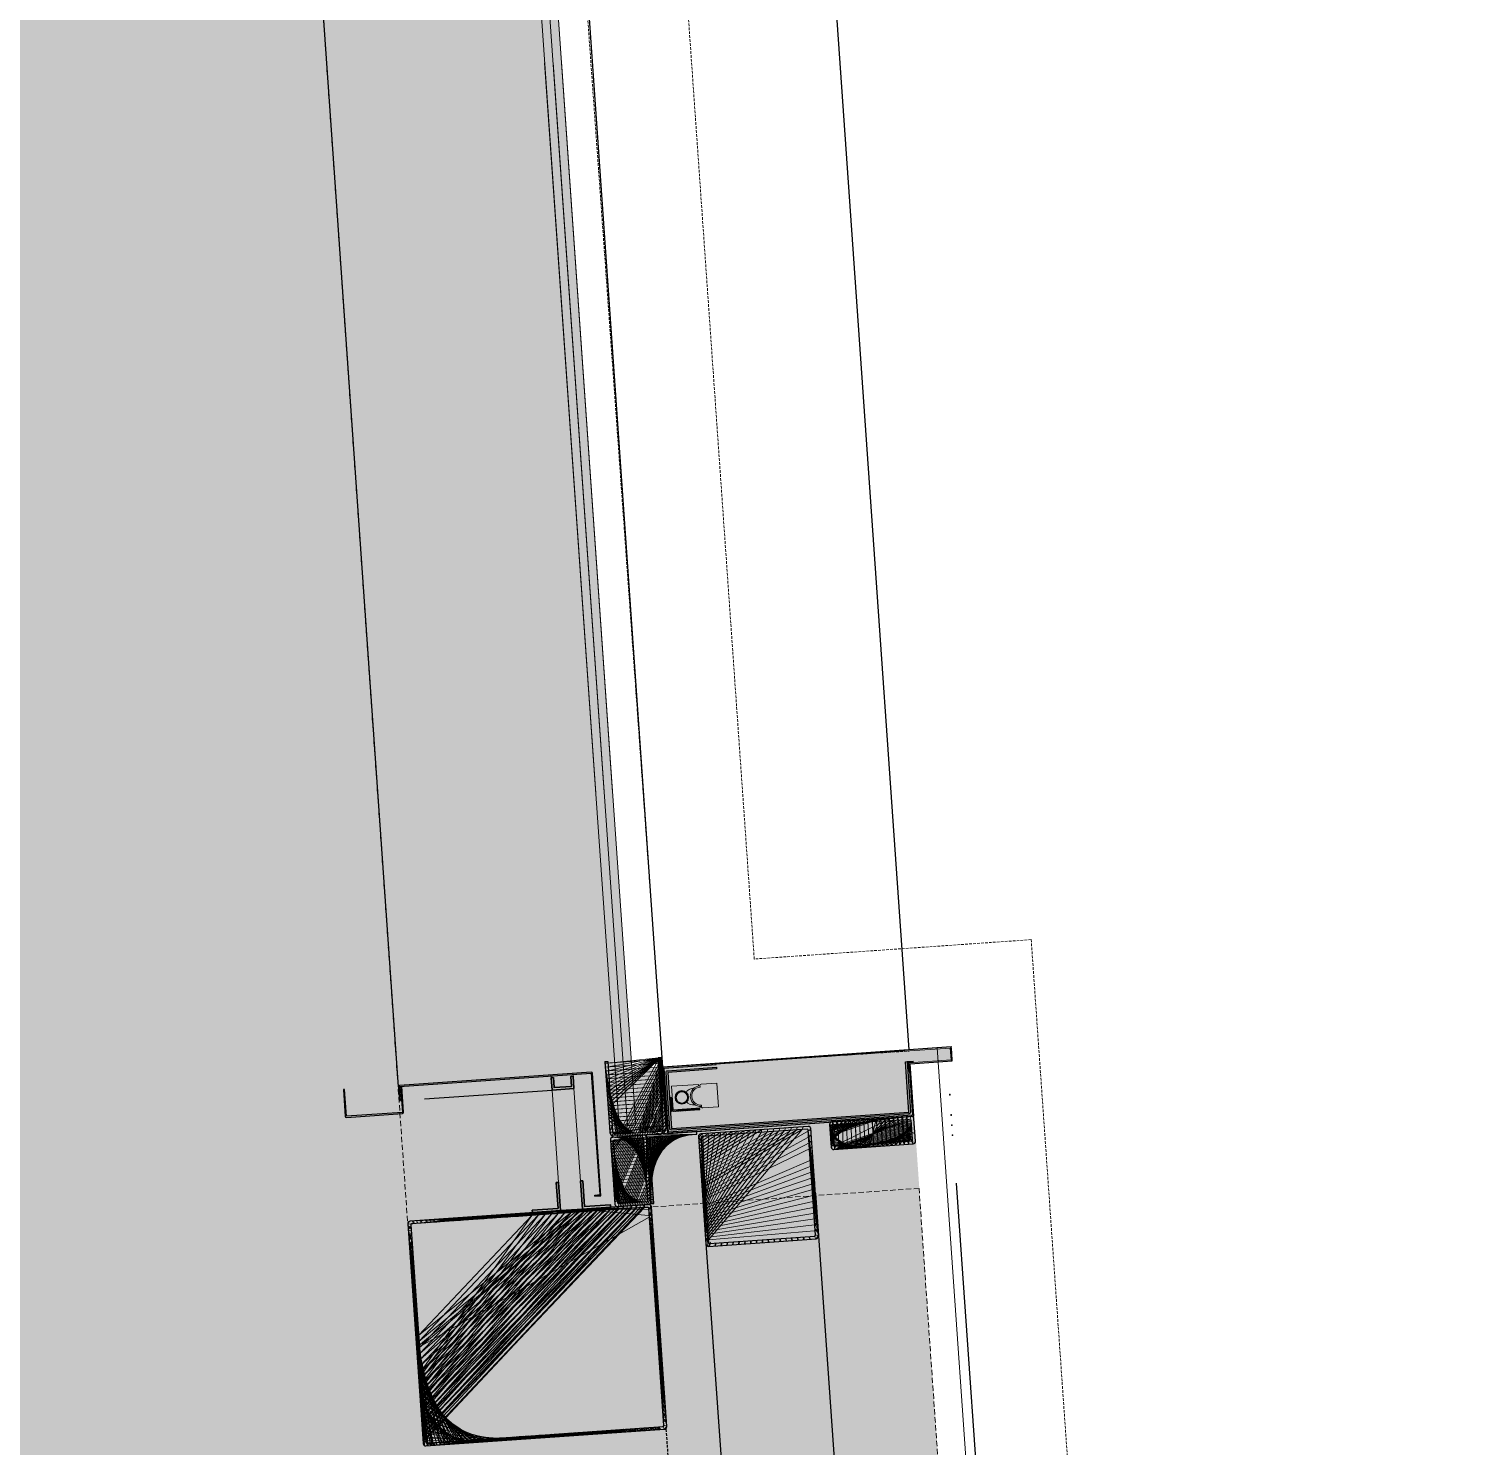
# Model space of a CAD drawing. Header units: millimetres. Extents: x 306 to 836129804, y -168137 to 818603917.
# Drawn here: x 834575209 to 834577769, y 818039130 to 818041644 of the extents above; entities that cross this region are included whole.
import ezdxf
from ezdxf.xclip import XClip

# ---------------------------------------------------------------- set-up
doc = ezdxf.new("R2010")
doc.units = ezdxf.units.MM
doc.header["$LTSCALE"] = 3
doc.header["$XCLIPFRAME"] = 0
doc.header["$PDMODE"] = 3
doc.header["$PDSIZE"] = 0.1
for name, pattern in [('ACAD_ISO03W100', [30, 12, -18]), ('B0606', [0.7813, 0.39065, -0.39065]), ('B0701', [2.34375, 1.5625, -0.78125]), ('B0703', [4.6875, 3.125, -1.5625])]:
    doc.linetypes.add(name, pattern=pattern)
doc.layers.add('_LTC', color=251, linetype='Continuous')
for name, color, linetype, lineweight in [('Eva-New', 1, 'ACAD_ISO03W100', 18), ('Hatch (LTC&CB)', 252, 'Continuous', 35), ('UAJ-08ALUM-h', 251, 'Continuous', 5), ('UAJ-08META', 251, 'Continuous', 9), ('UAJ-21EXWA', 251, 'Continuous', 35), ('UAJ-21EXWA-a', 251, 'Continuous', 9), ('UAJ-21EXWA-c', 251, 'Continuous', 9), ('UAJ-21EXWA-d', 251, 'Continuous', 5), ('UAJ-22INWA-a', 251, 'Continuous', 13), ('UAJ-22INWA-h', 251, 'Continuous', 9), ('UAJ-23FLOR-h', 251, 'Continuous', 9), ('UAJ-23FLOR-y', 251, 'B0701', 9), ('UAJ-23FLOR-z', 251, 'B0703', 9), ('UAJ-32INFR-c', 251, 'Continuous', 9), ('UAJ-32INFR-h', 251, 'Continuous', 9)]:
    doc.layers.add(name, color=color, linetype=linetype, lineweight=lineweight)
doc.layers.add('UAJ-21EXWA-$', color=251, linetype='Continuous', plot=False)
doc.layers.add('UAJ-21EXWA-hlp', color=251, linetype='Continuous', plot=False)
pattern_1 = [(45, (0, 0), (-4.999999779477807, 4.999999779477808), []), (45, (1.7, 0), (-4.999999779477807, 4.999999779477808), []), (45, (1.8, 0), (-4.999999779477807, 4.999999779477808), []), (45, (1.9, 0), (-4.999999779477807, 4.999999779477808), []), (45, (2, 0), (-4.999999779477807, 4.999999779477808), []), (45, (2.1, 0), (-4.999999779477807, 4.999999779477808), []), (45, (2.2, 0), (-4.999999779477807, 4.999999779477808), []), (45, (2.3, 0), (-4.999999779477807, 4.999999779477808), [])]

# ---------------------------------------------------------------- blocks, each defined once
blk = doc.blocks.new('*U1556')
at = {"layer": 'UAJ-21EXWA-a'}
for points in [[(4500, 67.99999713897705), (3007.500000596046, 68.00000011920929), (3007.500000834465, 98), (4500.000000119209, 97.99999737739563)], [(3201.067866332607, 67.99999816418604), (5313.53920556909, 67.99999946792347), (5313.539205330671, 97.99999946792347), (3201.067866332607, 97.9999986410232)]]:
    blk.add_lwpolyline(points, dxfattribs=at)
at = {"layer": 'UAJ-21EXWA-c'}
for p, q in [((3007.500000596046, 82.99999988079071), (4500.000000119209, 83.00000083446503)), ((5313.539205807509, 82.99999970634205), (3201.067866332607, 82.99999935627893))]:
    blk.add_line(p, q, dxfattribs=at)
blk = doc.blocks.new('*U1654')
blk.add_line((-5.960464477539062e-08, 19.50000047683716), (5.960464477539062e-08, -19.50000047683716))
at = {"layer": 'UAJ-21EXWA'}
for points in [[(50.00000005960464, 23.50000047683716), (4.000000059604645, 23.50000035762787), (4.000000059604645, 69.50000035762787), (-5.960464477539062e-08, 69.50000047683716), (-5.960464477539062e-08, 19.50000047683716), (49.99999994039536, 19.50000035762787), (50.00000005960464, 23.50000059604645)], [(49.99999982118607, -23.50000047683716), (4.000000059604645, -23.50000035762787), (4.000000059604645, -69.50000047683716), (-5.960464477539062e-08, -69.50000047683716), (5.960464477539062e-08, -19.50000047683716), (49.99999982118607, -19.50000047683716), (49.99999982118607, -23.50000071525574)]]:
    blk.add_lwpolyline(points, dxfattribs=at)
at = {"layer": 'UAJ-21EXWA', "elevation": 1.06341179098024e-05}
blk.add_lwpolyline([(236.2906813987861, -15.49999966961958), (218.4432303079734, -15.50000026566603), (218.4432300695548, 15.500000568799), (236.2906816372047, 15.50000033038042), (236.290681756414, 19.500000568799), (214.4432301887641, 19.50000044958971), (214.4432300695548, -19.50000026566603), (236.2906815179954, -19.49999978882887)], close=True, dxfattribs=at)
at = {"layer": 'UAJ-21EXWA-c', "elevation": 1.06341179098024e-05}
for points in [[(236.2906815179954, 19.500000568799), (241.2906816372047, 19.500000568799)], [(236.2906815179954, -19.49999978882887), (241.2906815179954, -19.49999955041029)]]:
    blk.add_lwpolyline(points, dxfattribs=at)
at = {"layer": 'UAJ-21EXWA-d', "elevation": 1.06341179098024e-05}
for points in [[(49.99999994039536, 19.50000035762787), (214.4432301887641, 19.50000044958971)], [(214.4432300695548, -19.50000026566603), (49.99999982118607, -19.50000047683716)]]:
    blk.add_lwpolyline(points, dxfattribs=at)
blk = doc.blocks.new('*U67')
at = {"layer": 'UAJ-32INFR-c'}
blk.add_hatch(color=256, dxfattribs=at).paths.add_polyline_path([(1.999999999999999, 50), (2.000000000000003, 1.999999999999804), (25, 1.999999999951799), (25, -4.547495033030724e-11), (2.728484105318785e-12, 3.422645167367881e-12), (2.725218753341018e-12, 50)])
at = {"layer": 'UAJ-32INFR-h'}
h = blk.add_hatch(dxfattribs=at)
h.set_pattern_fill('STEEL', color=256, style=0)
h.set_pattern_definition([(45, (-74.99999999999727, -49.99999999999658), (-2.245064030267288, 2.245064030267288), []), (45, (-74.99999999999727, -48.41249999999658), (-2.245064030267288, 2.245064030267288), [])])
h.paths.add_polyline_path([(1.999999999999999, 50), (2.000000000000003, 1.999999999999804), (25, 1.999999999951799), (25, -4.547495033030724e-11), (2.728484105318785e-12, 3.422645167367881e-12), (2.725218753341018e-12, 50)])
at = {"layer": 'UAJ-22INWA-a', "lineweight": -2}
blk.add_lwpolyline([(1.999999999999999, 50), (2.000000000000003, 1.999999999999804), (25, 1.999999999951799), (25, -4.547495033030724e-11), (2.728484105318785e-12, 3.422645167367881e-12), (2.725218753341018e-12, 50)], close=True, dxfattribs=at)
blk = doc.blocks.new('*U68')
at = {"layer": 'UAJ-32INFR-c'}
blk.add_hatch(color=256, dxfattribs=at).paths.add_polyline_path([(1.999999999999997, 17.5), (2.000000000000003, 1.999999999999804), (10, 1.999999999951799), (10, -4.547495033030724e-11), (2.728484105318785e-12, 3.422645167367881e-12), (2.723442396501617e-12, 17.5)])
at = {"layer": 'UAJ-32INFR-h'}
h = blk.add_hatch(dxfattribs=at)
h.set_pattern_fill('STEEL', color=256, style=0)
h.set_pattern_definition([(45, (-89.99999999999727, -82.49999999999658), (-2.245064030267288, 2.245064030267288), []), (45, (-89.99999999999727, -80.91249999999658), (-2.245064030267288, 2.245064030267288), [])])
h.paths.add_polyline_path([(1.999999999999997, 17.5), (2.000000000000003, 1.999999999999804), (10, 1.999999999951799), (10, -4.547495033030724e-11), (2.728484105318785e-12, 3.422645167367881e-12), (2.723442396501617e-12, 17.5)])
at = {"layer": 'UAJ-22INWA-a', "lineweight": -2}
blk.add_lwpolyline([(1.999999999999997, 17.5), (2.000000000000003, 1.999999999999804), (10, 1.999999999951799), (10, -4.547495033030724e-11), (2.728484105318785e-12, 3.422645167367881e-12), (2.723442396501617e-12, 17.5)], close=True, dxfattribs=at)
blk = doc.blocks.new('*U|REF5019469')
at = {"layer": 'UAJ-32INFR-h'}
h = blk.add_hatch(dxfattribs=at)
h.set_pattern_fill('STAAL', color=256, style=0)
h.set_pattern_definition(pattern_1)
edge = h.paths.add_edge_path(flags=16)
edge.add_arc((-68.49999999999736, -18), 1.5, 180, 394.9306585423736)
edge.add_line((-68.49999999999736, -19.5), (68.50000000000264, -19.49999999999909))
edge.add_arc((68.50000000000264, -17.99999999999909), 1.5, 270, 360)
edge.add_line((70.00000000000264, -17.99999999999909), (70.000000000001, 18.00000000000182))
edge.add_arc((68.500000000001, 18.00000000000182), 1.5, 0, 90)
edge.add_line((68.500000000001, 19.50000000000182), (-68.499999999999, 19.50000000000182))
edge.add_arc((-68.499999999999, 18.00000000000182), 1.5, 90, 180)
edge.add_line((-69.999999999999, 18.00000000000182), (-69.99999999999736, -18))
edge = h.paths.add_edge_path()
edge.add_arc((-70.49999999999736, -19.99999999999909), 4.5, 180, 270)
edge.add_line((-70.49999999999736, -24.49999999999909), (70.50000000000264, -24.49999999999909))
edge.add_arc((70.50000000000264, -19.99999999999909), 4.5, 270, 360)
edge.add_line((75.00000000000264, -19.99999999999909), (75.00000000000281, 20))
edge.add_arc((70.50000000000281, 20), 4.5, 0, 90)
edge.add_line((70.50000000000281, 24.5), (-70.49999999999719, 24.50000000000182))
edge.add_arc((-70.49999999999719, 20.00000000000182), 4.5, 90, 180)
edge.add_line((-74.99999999999719, 20.00000000000182), (-74.99999999999736, -19.99999999999909))
at = {"layer": 'UAJ-22INWA-a', "lineweight": -2}
for p, q in [((-74.99999999999719, 20.00000000000182), (-74.99999999999736, -19.99999999999909)), ((70.50000000000281, 24.5), (-70.49999999999719, 24.50000000000182)), ((-69.999999999999, 18.00000000000182), (-69.99999999999736, -18)), ((68.500000000001, 19.50000000000182), (-68.499999999999, 19.50000000000182)), ((70.00000000000264, -17.99999999999909), (70.000000000001, 18.00000000000182)), ((75.00000000000264, -19.99999999999909), (75.00000000000281, 20)), ((-70.49999999999736, -24.49999999999909), (70.50000000000264, -24.49999999999909)), ((-68.49999999999736, -19.5), (68.50000000000264, -19.49999999999909))]:
    blk.add_line(p, q, dxfattribs=at)
for centre, radius, start, end in [((-70.49999999999719, 20.00000000000182), 4.5, 90, 180), ((-68.499999999999, 18.00000000000182), 1.5, 90, 180), ((68.500000000001, 18.00000000000182), 1.5, 0, 90), ((70.50000000000281, 20), 4.5, 0, 90), ((-70.49999999999736, -19.99999999999909), 4.5, 180, 270), ((-68.49999999999736, -18), 1.5, 180, 34.93065854237359), ((68.50000000000264, -17.99999999999909), 1.5, 270, 0), ((70.50000000000264, -19.99999999999909), 4.5, 270, 0)]:
    blk.add_arc(centre, radius, start, end, dxfattribs=at)
blk = doc.blocks.new('*U1655')
at = {"layer": 'UAJ-08ALUM-h'}
h = blk.add_hatch(color=256, dxfattribs=at)
h.dxf.hatch_style = 1
edge = h.paths.add_edge_path()
edge.add_line((-79.5127876996994, -118.0000013107061), (-220.5127876996994, -118.0000013107043))
edge.add_arc((-220.5127876996994, -122.5000013107042), 4.499999999999943, 89.99999999999928, 180.0000000000007)
edge.add_line((-225.0127876996994, -122.5000013107043), (-225.0127876996994, -162.5000013107052))
edge.add_arc((-220.5127876996994, -162.5000013107052), 4.499999999999972, 179.9999999999996, 270.0000000000003)
edge.add_line((-220.5127876996994, -167.0000013107052), (-79.5127876996994, -167.0000013107052))
edge.add_arc((-79.5127876996994, -162.5000013107052), 4.5, 270, 360)
edge.add_line((-75.0127876996994, -162.5000013107052), (-75.0127876996994, -122.5000013107061))
edge.add_arc((-79.51278769969939, -122.5000013107061), 4.499999999999986, 359.9999999999998, 450.0000000000002)
at = {"layer": 'UAJ-32INFR-c'}
h = blk.add_hatch(color=256, dxfattribs=at)
h.dxf.hatch_style = 1
edge = h.paths.add_edge_path()
edge.add_line((-418.0164175321109, -2.273736754432321e-13), (-511.01646976205, -2.273736754432321e-13))
edge.add_arc((-511.01646976205, -2.000000000000227), 2, 90, 180)
edge.add_line((-513.01646976205, -2.000000000000227), (-513.01646976205, -116.0000016683342))
edge.add_arc((-511.0164696952222, -116.0000016015065), 2.000000066827739, 180.0000019144736, 270.0000019144736)
edge.add_line((-511.0164696283945, -118.0000016683342), (-75.01278769969946, -118.0000013107061))
edge.add_line((-75.01278769969946, -118.0000013107061), (-75.01278769969946, -37.00000143051147))
edge.add_line((-75.01278769969946, -37.00000143051147), (-77.01278769969946, -37.00000131130219))
edge.add_line((-77.01278769969946, -37.00000131130219), (-77.01278769969946, -116.0000014895202))
edge.add_line((-77.01278769969946, -116.0000014895202), (-511.0164696283945, -116.0000016683342))
edge.add_line((-511.0164696283945, -116.0000016683342), (-511.0164696283945, -2.000002503395422))
edge.add_line((-511.0164696283945, -2.000002503395422), (-418.0164175321108, -2.000002064531942))
edge.add_line((-418.0164175321108, -2.000002064531942), (-418.0164175321109, -2.273736754432321e-13))
h = blk.add_hatch(color=256, dxfattribs=at)
h.dxf.hatch_style = 1
h.paths.add_polyline_path([(0, 0), (-513.01646976205, -4.440892098500626e-16), (-513.0164695912626, -118.0000016700252), (-75.01278769969946, -118.0000013107061), (-75.01278769969946, -24.99269998073578), (0.0006102256473328892, -24.99070864232454)])
h = blk.add_hatch(color=256, dxfattribs=at)
h.dxf.hatch_style = 1
edge = h.paths.add_edge_path()
edge.add_line((-2.000000048222946, -2.273736754432321e-13), (-83.01240493739127, 1.032898523689596e-05))
edge.add_line((-83.01240493739127, 1.032898523689596e-05), (-83.01240493739127, -1.999989948436223))
edge.add_line((-83.01240493739127, -1.999989948436223), (-2.00000011920929, -1.999999880790938))
edge.add_line((-2.000000119209288, -1.999999880790938), (-1.99944269657135, -22.99269974231743))
edge.add_line((-1.99944269657135, -22.99269974231743), (-77.01278769969946, -22.99269986152672))
edge.add_line((-77.01278769969946, -22.99269986152672), (-77.01278769969946, -35.00000131130219))
edge.add_line((-77.01278769969946, -35.00000131130219), (-75.01278769969946, -35.00000143051147))
edge.add_line((-75.01278769969946, -35.00000143051147), (-75.01278769969946, -24.99269998073578))
edge.add_line((-75.01278769969946, -24.99269998073578), (-1.999442754836323, -24.99269975283073))
edge.add_arc((-1.999442761079159, -22.9926998068238), 1.999999946006927, 270.0000001788439, 360.0015209987772)
edge.add_line((0.0005571842230533974, -22.99264671395208), (-9.71524496407028e-08, -1.999946858903556))
edge.add_arc((-2.000000048222943, -1.999999951775434), 1.999999951775207, 0.001520998777274013, 90.00000000000007)
h = blk.add_hatch(color=256, dxfattribs=at)
h.dxf.hatch_style = 1
edge = h.paths.add_edge_path()
edge.add_line((-418.0164175321108, -6.999999642372131), (-418.0164175321108, -9.999999642372131))
edge.add_line((-418.0164175321108, -9.999999642372131), (-505.0164175321108, -9.999999642372131))
edge.add_line((-505.0164175321108, -9.999999642372131), (-505.0164174377039, -109.9999996423721))
edge.add_line((-505.0164174377039, -109.9999996423721), (-83.01273548603064, -109.9999996423721))
edge.add_line((-83.01273548603064, -109.9999996423721), (-83.01243677456853, -20.49269455923972))
edge.add_line((-83.01243677456853, -20.49269455923973), (-80.01214157197535, -20.49270516542761))
edge.add_line((-80.01214157197535, -20.49270516542761), (-80.01273548603064, -109.9999996423721))
edge.add_arc((-83.01273548603064, -109.9999996423721), 3, -90, 0, ccw=False)
edge.add_line((-83.01273548603064, -112.9999996423721), (-505.0164174377039, -112.9999996423721))
edge.add_arc((-505.0164174377039, -109.9999996423721), 3, 180.0000000347852, 270, ccw=False)
edge.add_line((-508.0164174377039, -109.9999996441935), (-508.0164175321108, -9.99999964419348))
edge.add_arc((-505.0164175321108, -9.999999642372131), 3, 90, 180.0000000347853, ccw=False)
edge.add_line((-505.0164175321108, -6.999999642372131), (-418.0164175321108, -6.999999642372131))
blk.add_lwpolyline([(-1.99944269657135, -22.99269974231748), (-1.99944269657135, -22.99269974231748)])
at = {"layer": 'UAJ-21EXWA-$'}
blk.add_lwpolyline([(0, 0), (-513.01646976205, -4.440892098500626e-16), (-513.0164695912626, -118.0000016700252), (-75.01278769969946, -118.0000013107061), (-75.01278769969946, -24.99269998073578), (0.0006102256473328892, -24.99070864232454)], close=True, dxfattribs=at)
for points in [[(-0.5, 0), (0.5, 0)], [(0, -0.5), (0, 0.5)]]:
    blk.add_lwpolyline(points, dxfattribs=at)
at = {"layer": 'UAJ-21EXWA-hlp'}
blk.add_lwpolyline([(-79.5127876996994, -118.0000013107061), (-220.5127876996994, -118.0000013107043, 0.4142135623731026), (-225.0127876996994, -122.5000013107043), (-225.0127876996994, -162.5000013107052, 0.4142135623730975), (-220.5127876996994, -167.0000013107052), (-79.5127876996994, -167.0000013107052, 0.414213562373095), (-75.0127876996994, -162.5000013107052), (-75.0127876996994, -122.5000013107061, 0.4142135623730975), (-79.5127876996994, -118.0000013107061)], format="xyb", close=True, dxfattribs=at)
at = {"layer": 'UAJ-22INWA-a'}
blk.add_lwpolyline([(-2.000000048222946, -2.273736754432321e-13), (-83.01240493739127, 1.032898523689596e-05), (-83.01240493739127, -1.999989948436223), (-2.000000119209288, -1.999999880790938), (-1.99944269657135, -22.99269974231743), (-77.01278769969946, -22.99269986152672), (-77.01278769969946, -35.00000131130219), (-75.01278769969946, -35.00000143051147), (-75.01278769969946, -24.99269998073578), (-1.999442754836329, -24.99269975283073, 0.414221336751481), (0.0005571842230533974, -22.99264671395208), (-9.71524496407028e-08, -1.999946858903556, 0.4142057871232107)], format="xyb", close=True, dxfattribs=at)
at = {"layer": 'UAJ-22INWA-a', "lineweight": -2}
for points in [[(-418.0164175321109, -2.273736754432321e-13), (-511.01646976205, -2.273736754432321e-13, 0.414213562373095), (-513.01646976205, -2.000000000000227), (-513.01646976205, -116.0000016683342, 0.4142135623730951), (-511.0164696283945, -118.0000016683342), (-75.01278769969946, -118.0000013107061), (-75.01278769969946, -37.00000143051147), (-77.01278769969946, -37.00000131130219), (-77.01278769969946, -116.0000014895202), (-511.0164696283945, -116.0000016683342), (-511.0164696283945, -2.000002503395422), (-418.0164175321108, -2.000002064531942)], [(-418.0164175321108, -6.999999642372131), (-418.0164175321108, -9.999999642372131), (-505.0164175321108, -9.999999642372131), (-505.0164174377039, -109.9999996423721), (-83.01273548603064, -109.9999996423721), (-83.01243677456853, -20.49269455923973), (-80.01214157197535, -20.49270516542761), (-80.01273548603064, -109.9999996423721, -0.414213562373095), (-83.01273548603064, -112.9999996423721), (-505.0164174377039, -112.9999996423721, -0.4142135621952741), (-508.0164174377039, -109.9999996441935), (-508.0164175321108, -9.999999644193487, -0.414213562550916), (-505.0164175321108, -6.999999642372131)]]:
    blk.add_lwpolyline(points, format="xyb", close=True, dxfattribs=at)
at = {"layer": 'UAJ-22INWA-h', "linetype": 'B0606', "const_width": 2}
blk.add_lwpolyline([(-418.0164175321108, -1.000001032266085), (-83.01240493739125, -1.000001032266085)], dxfattribs=at)
at = {"layer": 'UAJ-32INFR-h'}
for points in [[(-452.0164175937114, -76.99999969571833), (-500.0164175121855, -76.99999969571832), (-500.0164175321108, -34.99999964237213), (-452.0164173826626, -34.99999964018628)], [(-452.0164173607951, -37.6696969653466), (-452.0164173826626, -34.99999968127155)], [(-452.0164174922527, -74.33030251081158), (-452.0164175937114, -76.99999937349321)]]:
    blk.add_lwpolyline(points, dxfattribs=at)
blk.add_lwpolyline([(-449.5164174036923, -71.99999966968689), (-449.5164175177038, -74.99999961971072, 0.4142135735041519), (-447.5164175177038, -76.99999969571833), (-419.5164174608076, -76.99999969571833), (-419.5164175998858, -34.99999963870628), (-447.5164173663717, -34.99999963998135, 0.414213564758848), (-449.5164173662806, -36.99999965636336), (-449.5164173417076, -39.9999997052474)], format="xyb", dxfattribs=at)
for radius in [11.99999999999999, 11, 9.999999999999996]:
    blk.add_circle((-483.0164173281112, -55.99999968616325), radius, dxfattribs=at)
for centre, radius, start, end in [((-462.5164175572042, -55.99999970834367), 14.99999999999999, 82.37480209597726, 152.1358155508277), ((-449.5164173745328, -55.9999997470436), 18.49999999999999, 89.99999769659202, 269.999997696592), ((-449.5164173745328, -55.9999997470436), 15.99999999999999, 89.99999769659202, 269.999997696592), ((-462.5164175572042, -55.99999970834367), 14.99999999999999, 207.8641827082835, 277.6251946603575)]:
    blk.add_arc(centre, radius, start, end, dxfattribs=at)
at = {"layer": 'UAJ-08META', "xscale": -1}
for name, p, rotation in [('*U68', (-79.51214158858508, -20.49269986232047), 180), ('*U67', (-503.0164175321107, -79.99999969571832), 270)]:
    blk.add_blockref(name, p, dxfattribs=dict(at, rotation=rotation))
at = {"layer": 'UAJ-08META'}
blk.add_blockref('*U|REF5019469', (-150.0127876997021, -142.5000013107061), dxfattribs=at)
blk = doc.blocks.new('08_UNS-comp-StainlessSteel-Ushape--04-sec')
at = {"layer": 'UAJ-32INFR-c'}
h = blk.add_hatch(color=256, dxfattribs=at)
h.dxf.hatch_style = 1
h.paths.add_polyline_path([(0, 10.00000000000003, 0.4142135623730951), (10, 2.842170943040401e-14), (90, 7.105427357601002e-15, 0.4142135623730956), (100, 9.999999999999979), (100.0000000000002, 135.0000000000001), (95, 135), (94.99999999999977, 10.00000000000003, -0.414213562373092), (90, 5.000000000000213), (10, 5.000000000000142, -0.414213562373098), (5, 10.00000000000009), (4.999999999999773, 135), (0, 135.0000000000001)])
at = {"layer": 'UAJ-32INFR-h'}
h = blk.add_hatch(dxfattribs=at)
h.set_pattern_fill('STAAL', color=256)
h.set_pattern_definition([(45, (-1740, 17.99999999945111), (-4.999999779477807, 4.999999779477808), []), (45, (-1738.3, 17.99999999945111), (-4.999999779477807, 4.999999779477808), []), (45, (-1738.2, 17.99999999945111), (-4.999999779477807, 4.999999779477808), []), (45, (-1738.1, 17.99999999945111), (-4.999999779477807, 4.999999779477808), []), (45, (-1738, 17.99999999945111), (-4.999999779477807, 4.999999779477808), []), (45, (-1737.9, 17.99999999945111), (-4.999999779477807, 4.999999779477808), []), (45, (-1737.8, 17.99999999945111), (-4.999999779477807, 4.999999779477808), []), (45, (-1737.7, 17.99999999945111), (-4.999999779477807, 4.999999779477808), [])])
h.paths.add_polyline_path([(0, 10.00000000000003, 0.4142135623730951), (10, 2.842170943040401e-14), (90, 7.105427357601002e-15, 0.4142135623730956), (100, 9.999999999999979), (100.0000000000002, 135.0000000000001), (95, 135), (94.99999999999977, 10.00000000000003, -0.414213562373092), (90, 5.000000000000213), (10, 5.000000000000142, -0.414213562373098), (5, 10.00000000000009), (4.999999999999773, 135), (0, 135.0000000000001)])
at = {"layer": 'UAJ-22INWA-a', "lineweight": -2}
for points in [[(3.039908142984762e-15, 135), (-2.486899575160351e-14, 10.00000000000003, 0.4142135623730952), (9.999999999999966, 2.842170943040401e-14), (89.99999999999996, 0, 0.4142135623730964), (100, 9.999999999999995), (100, 135)], [(5.000000000000003, 135), (4.999999999999975, 10.00000000000003, 0.4142135623730948), (9.999999999999973, 5.00000000000014), (90.00000000000023, 5.00000000000021, 0.4142135623730965), (95.00000000000011, 10.00000000000011), (95, 135)]]:
    blk.add_lwpolyline(points, format="xyb", dxfattribs=at)
for points in [[(3.039908142984762e-15, 135), (5.000000000000003, 135)], [(100, 135), (95, 135)]]:
    blk.add_lwpolyline(points, dxfattribs=at)
blk = doc.blocks.new('*U|REF31491656')
at = {"layer": 'UAJ-32INFR-h'}
h = blk.add_hatch(dxfattribs=at)
h.set_pattern_fill('STAAL', color=256, style=0)
h.set_pattern_definition(pattern_1)
edge = h.paths.add_edge_path(flags=16)
edge.add_arc((-25.49999999999063, -55), 1.5, 180, 394.9306585423736)
edge.add_line((-25.49999999999063, -56.5), (25.50000000000937, -56.49999999999909))
edge.add_arc((25.50000000000937, -54.99999999999909), 1.5, 270, 360)
edge.add_line((27.00000000000937, -54.99999999999909), (26.99999999999427, 55.00000000000182))
edge.add_arc((25.49999999999427, 55.00000000000182), 1.5, 0, 90)
edge.add_line((25.49999999999427, 56.50000000000182), (-25.50000000000573, 56.50000000000182))
edge.add_arc((-25.50000000000573, 55.00000000000182), 1.5, 90, 180)
edge.add_line((-27.00000000000573, 55.00000000000182), (-26.99999999999063, -55))
edge = h.paths.add_edge_path()
edge.add_arc((-27.49999999999063, -56.99999999999909), 4.5, 180, 270)
edge.add_line((-27.49999999999063, -61.49999999999909), (27.50000000000937, -61.49999999999909))
edge.add_arc((27.50000000000937, -56.99999999999909), 4.5, 270, 360)
edge.add_line((32.00000000000936, -56.99999999999909), (31.99999999999609, 57))
edge.add_arc((27.49999999999609, 57), 4.5, 0, 90)
edge.add_line((27.49999999999609, 61.5), (-27.50000000000391, 61.50000000000182))
edge.add_arc((-27.50000000000391, 57.00000000000182), 4.5, 90, 180)
edge.add_line((-32.00000000000391, 57.00000000000182), (-31.99999999999063, -56.99999999999909))
at = {"layer": 'UAJ-22INWA-a', "lineweight": -2}
for p, q in [((-32.00000000000391, 57.00000000000182), (-31.99999999999063, -56.99999999999909)), ((27.49999999999609, 61.5), (-27.50000000000391, 61.50000000000182)), ((-27.00000000000573, 55.00000000000182), (-26.99999999999063, -55)), ((25.49999999999427, 56.50000000000182), (-25.50000000000573, 56.50000000000182)), ((27.00000000000937, -54.99999999999909), (26.99999999999427, 55.00000000000182)), ((32.00000000000936, -56.99999999999909), (31.99999999999609, 57)), ((-27.49999999999063, -61.49999999999909), (27.50000000000937, -61.49999999999909)), ((-25.49999999999063, -56.5), (25.50000000000937, -56.49999999999909))]:
    blk.add_line(p, q, dxfattribs=at)
for centre, radius, start, end in [((-27.50000000000391, 57.00000000000182), 4.5, 90, 180), ((-25.50000000000573, 55.00000000000182), 1.5, 90, 180), ((25.49999999999427, 55.00000000000182), 1.5, 0, 90), ((27.49999999999609, 57), 4.5, 0, 90), ((-27.49999999999063, -56.99999999999909), 4.5, 180, 270), ((-25.49999999999063, -55), 1.5, 180, 34.93065854237359), ((25.50000000000937, -54.99999999999909), 1.5, 270, 0), ((27.50000000000937, -56.99999999999909), 4.5, 270, 0)]:
    blk.add_arc(centre, radius, start, end, dxfattribs=at)
blk = doc.blocks.new('*U1657')
at = {"layer": 'UAJ-32INFR-c'}
blk.add_hatch(color=256, dxfattribs=at).paths.add_polyline_path([(5, 122.5), (5.000000000000003, 4.999999999999805), (90, 4.9999999999518), (90, -4.547473508864641e-11), (2.728484105318785e-12, 3.423039629524283e-12), (2.726106931760718e-12, 122.5)])
at = {"layer": 'UAJ-32INFR-h'}
h = blk.add_hatch(dxfattribs=at)
h.set_pattern_fill('STEEL', color=256, style=0)
h.set_pattern_definition([(45, (2.728484105318785e-12, -9.999999999996577), (-2.245064030267288, 2.245064030267288), []), (45, (2.728484105318785e-12, -8.412499999996577), (-2.245064030267288, 2.245064030267288), [])])
h.paths.add_polyline_path([(5, 122.5), (5.000000000000003, 4.999999999999805), (90, 4.9999999999518), (90, -4.547473508864641e-11), (2.728484105318785e-12, 3.423039629524283e-12), (2.726106931760718e-12, 122.5)])
at = {"layer": 'UAJ-22INWA-a', "lineweight": -2}
blk.add_lwpolyline([(5, 122.5), (5.000000000000003, 4.999999999999805), (90, 4.9999999999518), (90, -4.547473508864641e-11), (2.728484105318785e-12, 3.423039629524283e-12), (2.726106931760718e-12, 122.5)], close=True, dxfattribs=at)
blk = doc.blocks.new('*U|REF31651669')
at = {"layer": 'UAJ-32INFR-h'}
h = blk.add_hatch(dxfattribs=at)
h.set_pattern_fill('STAAL', color=256, style=0)
h.set_pattern_definition(pattern_1)
edge = h.paths.add_edge_path(flags=16)
edge.add_arc((-209.9999999999654, -193.5), 1.5, 180, 394.9306585423736)
edge.add_line((-209.9999999999654, -195), (210.0000000000346, -194.9999999999991))
edge.add_arc((210.0000000000346, -193.4999999999991), 1.5, 270, 360)
edge.add_line((211.5000000000346, -193.4999999999991), (211.4999999999691, 193.5000000000018))
edge.add_arc((209.9999999999691, 193.5000000000018), 1.5, 0, 90)
edge.add_line((209.9999999999691, 195.0000000000018), (-210.0000000000309, 195.0000000000018))
edge.add_arc((-210.0000000000309, 193.5000000000018), 1.5, 90, 180)
edge.add_line((-211.5000000000309, 193.5000000000018), (-211.4999999999654, -193.5))
edge = h.paths.add_edge_path()
edge.add_arc((-211.9999999999654, -195.4999999999991), 4.5, 180, 270)
edge.add_line((-211.9999999999654, -199.9999999999991), (212.0000000000346, -199.9999999999991))
edge.add_arc((212.0000000000346, -195.4999999999991), 4.5, 270, 360)
edge.add_line((216.5000000000346, -195.4999999999991), (216.4999999999709, 195.5))
edge.add_arc((211.9999999999709, 195.5), 4.5, 0, 90)
edge.add_line((211.9999999999709, 200), (-212.0000000000291, 200.0000000000018))
edge.add_arc((-212.0000000000291, 195.5000000000018), 4.5, 90, 180)
edge.add_line((-216.5000000000291, 195.5000000000018), (-216.4999999999654, -195.4999999999991))
at = {"layer": 'UAJ-22INWA-a', "lineweight": -2}
for p, q in [((-216.5000000000291, 195.5000000000018), (-216.4999999999654, -195.4999999999991)), ((211.9999999999709, 200), (-212.0000000000291, 200.0000000000018)), ((-211.5000000000309, 193.5000000000018), (-211.4999999999654, -193.5)), ((209.9999999999691, 195.0000000000018), (-210.0000000000309, 195.0000000000018)), ((211.5000000000346, -193.4999999999991), (211.4999999999691, 193.5000000000018)), ((216.5000000000346, -195.4999999999991), (216.4999999999709, 195.5)), ((-211.9999999999654, -199.9999999999991), (212.0000000000346, -199.9999999999991)), ((-209.9999999999654, -195), (210.0000000000346, -194.9999999999991))]:
    blk.add_line(p, q, dxfattribs=at)
for centre, radius, start, end in [((-212.0000000000291, 195.5000000000018), 4.5, 90, 180), ((-210.0000000000309, 193.5000000000018), 1.5, 90, 180), ((209.9999999999691, 193.5000000000018), 1.5, 0, 90), ((211.9999999999709, 195.5), 4.5, 0, 90), ((-211.9999999999654, -195.4999999999991), 4.5, 180, 270), ((-209.9999999999654, -193.5), 1.5, 180, 34.93065854237359), ((210.0000000000346, -193.4999999999991), 1.5, 270, 0), ((212.0000000000346, -195.4999999999991), 4.5, 270, 0)]:
    blk.add_arc(centre, radius, start, end, dxfattribs=at)
blk = doc.blocks.new('*U|REF31611665')
at = {"layer": 'UAJ-32INFR-h'}
h = blk.add_hatch(dxfattribs=at)
h.set_pattern_fill('STAAL', color=256, style=0)
h.set_pattern_definition(pattern_1)
edge = h.paths.add_edge_path(flags=16)
edge.add_arc((-93.49999999998363, -93.5), 1.5, 180, 394.9306585423736)
edge.add_line((-93.49999999998363, -95), (93.50000000001637, -94.99999999999909))
edge.add_arc((93.50000000001637, -93.49999999999909), 1.5, 270, 360)
edge.add_line((95.00000000001637, -93.49999999999909), (94.99999999998727, 93.50000000000182))
edge.add_arc((93.49999999998727, 93.50000000000182), 1.5, 0, 90)
edge.add_line((93.49999999998727, 95.00000000000182), (-93.50000000001273, 95.00000000000182))
edge.add_arc((-93.49999999999864, 93.5000000000159), 1.5, 90, 180)
edge.add_line((-95.00000000001273, 93.50000000000182), (-94.99999999998363, -93.5))
edge = h.paths.add_edge_path()
edge.add_arc((-95.49999999998363, -95.49999999999909), 4.5, 180, 270)
edge.add_line((-95.49999999998363, -99.99999999999909), (95.50000000001637, -99.99999999999909))
edge.add_arc((95.50000000001637, -95.49999999999909), 4.5, 270, 360)
edge.add_line((100.0000000000164, -95.49999999999909), (99.99999999998909, 95.5))
edge.add_arc((95.49999999998909, 95.5), 4.5, 0, 90)
edge.add_line((95.49999999998909, 100), (-95.50000000001091, 100.0000000000018))
edge.add_arc((-95.50000000001091, 95.50000000000182), 4.5, 90, 180)
edge.add_line((-100.0000000000109, 95.50000000000182), (-99.99999999998363, -95.49999999999909))
at = {"layer": 'UAJ-22INWA-a', "lineweight": -2}
for p, q in [((-100.0000000000109, 95.50000000000182), (-99.99999999998363, -95.49999999999909)), ((95.49999999998909, 100), (-95.50000000001091, 100.0000000000018)), ((-95.00000000001273, 93.50000000000182), (-94.99999999998363, -93.5)), ((93.49999999998727, 95.00000000000182), (-93.50000000001273, 95.00000000000182)), ((95.00000000001637, -93.49999999999909), (94.99999999998727, 93.50000000000182)), ((100.0000000000164, -95.49999999999909), (99.99999999998909, 95.5)), ((-95.49999999998363, -99.99999999999909), (95.50000000001637, -99.99999999999909)), ((-93.49999999998363, -95), (93.50000000001637, -94.99999999999909))]:
    blk.add_line(p, q, dxfattribs=at)
for centre, radius, start, end in [((-95.50000000001091, 95.50000000000182), 4.5, 90, 180), ((-93.49999999999864, 93.5000000000159), 1.5, 90, 180), ((93.49999999998727, 93.50000000000182), 1.5, 0, 90), ((95.49999999998909, 95.5), 4.5, 0, 90), ((-95.49999999998363, -95.49999999999909), 4.5, 180, 270), ((-93.49999999998363, -93.5), 1.5, 180, 34.93065854237359), ((93.50000000001637, -93.49999999999909), 1.5, 270, 360), ((95.50000000001637, -95.49999999999909), 4.5, 270, 0)]:
    blk.add_arc(centre, radius, start, end, dxfattribs=at)
blk = doc.blocks.new('FAC-00-0')
at = {"layer": '_LTC'}
for points in [[(834576333.8759778, 818039802.115601), (834575986.1958274, 818044775.5350182), (834576422.6413482, 818044806.045907), (834576770.2107557, 818039832.6187475)], [(834575864.6611444, 818039767.3090082), (834575521.5516031, 818044675.3477398)], [(834575911.2843839, 818039745.6602368), (834576137.2325356, 818039761.4557452)], [(834576255.988236, 818039697.4131694), (834576285.9151974, 818039699.5052935)], [(834576213.0505468, 818039573.1320503), (834576224.0239674, 818039573.8991787), (834576213.0505469, 818039573.1320502), (834576212.9110715, 818039575.1271809), (834576221.8893614, 818039575.7548343)]]:
    blk.add_lwpolyline(points, dxfattribs=at)
for points in [[(834576224.0239671, 818039573.8991764), (834576208.8211988, 818039791.3684322, 0.4142135622828105), (834576206.686593, 818039793.224088), (834575866.5167986, 818039769.4436116, 0.4142135624457486), (834575864.6611428, 818039767.3090059), (834575866.3793433, 818039742.5210304), (834575868.3744739, 818039742.6605054), (834575866.6562736, 818039767.4484808), (834576206.826068, 818039791.2289572), (834576221.8893614, 818039575.7548319)], [(834575868.6514045, 818039767.5879558), (834575871.8593282, 818039721.6999482), (834575772.4524918, 818039714.7506483), (834575769.1050932, 818039762.6337864), (834575767.1099625, 818039762.4943115), (834575770.4573611, 818039714.611173, 0.4142135616475341), (834575772.5919664, 818039712.7555175), (834575871.9988034, 818039719.7048175, 0.4142135627882113), (834575873.8544589, 818039721.8394228), (834575870.6465353, 818039767.7274308)]]:
    blk.add_lwpolyline(points, format="xyb", dxfattribs=at)
at = {"layer": '_LTC', "elevation": 13699.99999999999}
for points in [[(834576853.7442557, 818039595.9962316), (834578868.3051968, 818010914.0947803), (834579969.3556964, 818000105.9542873)], [(834576404.8478793, 818039564.4994954), (834578419.9061583, 818010875.5172962), (834579521.6727213, 818000060.3477776)], [(834576604.3586563, 818039578.4798723), (834578619.1946199, 818010892.6628438), (834579720.6429324, 818000080.6173375)]]:
    blk.add_lwpolyline(points, dxfattribs=at)
at = {"layer": '_LTC', "linetype": 'B0701'}
blk.add_lwpolyline([(834576339.3228495, 818039159.64059), (834577713.0064095, 818019529.4403745)], dxfattribs=at)
at = {"layer": '_LTC'}
for p in [(834576842.6986482, 818039753.2558188, 13699.99999999999), (834576845.236676, 818039717.121166, 13699.99999999999), (834576846.4992365, 818039699.1457177, 13699.99999999999), (834576847.761797, 818039681.1702695, 13699.99999999999)]:
    blk.add_point(p, dxfattribs=at)
ref = blk.add_blockref('*U1556', (834575833.0454991, 818044772.3468904), dxfattribs=dict(at, rotation=273.9989084414213))
XClip(ref).set_block_clipping_path([(-88.07164752483368, -339.8068290948868), (-88.07164752483368, 132.13627707958221), (5092.073136687279, 132.11757493019104), (5092.073137164116, 54.48129904270172), (4989.232428312302, 54.50000059604645), (4989.232427716255, -339.8068301677704)])
for name, p, rotation in [('*U1655', (834576845.4529345, 818039837.9036115, 13699.99999999999), 3.998908415521947), ('08_UNS-comp-StainlessSteel-Ushape--04-sec', (834576240.3535348, 818039677.2896774), 3.998908495224061), ('*U|REF31611665', (834576503.279238, 818039590.4293782, 13699.99999999999), 3.998908242535547), ('*U|REF31491656', (834576276.574616, 818039618.0260206), 3.998908415521947), ('*U|REF31651669', (834576111.1443716, 818039344.1772774), 3.998908415521947)]:
    blk.add_blockref(name, p, dxfattribs=dict(at, rotation=rotation))
for name, p, xscale, rotation in [('*U1654', (834576171.6397886, 818039548.8944836), -0.9999999999999973, 273.9989083425605), ('*U1657', (834576304.1977178, 818039681.7528753), -1.000000000000005, 183.9989083666372)]:
    blk.add_blockref(name, p, dxfattribs=dict(at, xscale=xscale, rotation=rotation))

msp = doc.modelspace()

# ---------------------------------------------------------------- hatches: boundary and pattern name
at = {"layer": 'Hatch (LTC&CB)', "ltscale": 0.5}
h = msp.add_hatch(color=256, dxfattribs=at)
h.dxf.hatch_style = 1
h.paths.add_polyline_path([(834513554.2875786, 817967164.184733), (834513136.0010567, 817973147.5986885), (834516444.2460145, 817973378.8703827), (834516862.5325388, 817967395.4564129)])
edge = h.paths.add_edge_path()
edge.add_line((834574531.2963331, 818045981.8457801), (834554099.929931, 818044553.5366205))
edge.add_line((834554099.929931, 818044553.5366205), (834551123.8228455, 818044183.8080285))
edge.add_line((834551123.8228455, 818044183.8080285), (834548209.0206542, 818043477.5243225))
edge.add_line((834548209.0206542, 818043477.5243225), (834545391.3720644, 818042450.0201086))
edge.add_line((834545391.3720644, 818042450.0201086), (834542706.1556592, 818041114.1603316))
edge.add_line((834542706.1556592, 818041114.1603316), (834540186.9918953, 818039486.6707257))
edge.add_line((834540186.9918953, 818039486.6707257), (834537891.0747983, 818037557.0067935))
edge.add_line((834537891.0747983, 818037557.0067935), (834535879.1420094, 818035334.0248597))
edge.add_line((834535879.1420094, 818035334.0248597), (834535855.3944789, 818035294.2675608))
edge.add_line((834535855.3944789, 818035294.2675608), (834532032.6782387, 818042572.4388088))
edge.add_line((834532032.6782387, 818042572.4388088), (834531164.0984614, 818043800.1153567))
edge.add_line((834531164.0984614, 818043800.1153567), (834530021.2562451, 818044771.3886445))
edge.add_line((834530021.2562451, 818044771.3886445), (834528673.237675, 818045435.2700317))
edge.add_line((834528673.237675, 818045435.2700317), (834527205.3850749, 818045748.6568446))
edge.add_line((834527205.3850749, 818045748.6568446), (834506196.3506466, 818045615.4155988))
edge.add_arc((834506271.1753964, 818044617.8358235), 1000.382002588579, 94.28951124117238, 184.8385578105567)
edge.add_line((834505274.3584335, 818044533.4551773), (834507175.0349003, 818017345.0717123))
edge.add_arc((834508006.2233039, 818017538.0693862), 853.3008053756253, 193.0721449834389, 241.7750472788793)
edge.add_line((834507602.6678852, 818016786.2281208), (834508069.1239861, 818016499.3412285))
edge.add_line((834508069.1239861, 818016499.3412285), (834506033.0790353, 818013635.890324))
edge.add_arc((834507255.7232584, 818012765.1948972), 1500.989481160123, 144.5437625065404, 184.7118367485428)
edge.add_line((834505759.8064644, 818012641.8970132), (834510574.8280377, 817943764.9910301))
edge.add_arc((834512461.4285563, 817944222.0794972), 1941.182985577997, 193.6192718619657, 275.7769527828718)
edge.add_line((834512656.820462, 817942290.75524), (834514135.0129817, 817942432.7829566))
edge.add_line((834514135.0129817, 817942432.7829566), (834515639.5898061, 817942609.6817144))
edge.add_line((834515639.5898061, 817942609.6817144), (834517125.2230971, 817942816.5733008))
edge.add_line((834517125.2230971, 817942816.5733008), (834518606.1282966, 817943054.9641434))
edge.add_line((834518606.1282966, 817943054.9641434), (834520081.6376159, 817943324.7467438))
edge.add_line((834520081.6376159, 817943324.7467438), (834521550.6787682, 817943623.4372313))
edge.add_line((834521550.6787682, 817943623.4372313), (834523003.1909853, 817943997.2323029))
edge.add_line((834523003.1909853, 817943997.2323029), (834524434.6779621, 817944444.8476892))
edge.add_line((834524434.6779621, 817944444.8476892), (834525841.3906198, 817944965.1110799))
edge.add_line((834525841.3906198, 817944965.1110799), (834527219.6447655, 817945556.6599009))
edge.add_line((834527219.6447655, 817945556.6599009), (834528566.4663409, 817946218.3362625))
edge.add_line((834528566.4663409, 817946218.3362625), (834529949.1975069, 817946963.0067956))
edge.add_line((834529949.1975069, 817946963.0067956), (834530025.4386841, 817945888.6557508))
edge.add_line((834530025.4386841, 817945888.6557508), (834530524.2280539, 817945923.5249519))
edge.add_line((834530524.2280539, 817945923.5249519), (834531068.3343124, 817946109.8721913))
edge.add_line((834531068.3343124, 817946109.8721913), (834531037.8571603, 817946545.8476382))
edge.add_line((834531037.8571603, 817946545.8476382), (834533865.2576491, 817946000.0480125))
edge.add_line((834533865.2576491, 817946000.0480125), (834536130.1011477, 817945599.4485525))
edge.add_line((834536130.1011477, 817945599.4485525), (834538400.1908902, 817945229.7315427))
edge.add_line((834538400.1908902, 817945229.7315427), (834540675.1291097, 817944891.1253359))
edge.add_line((834540675.1291097, 817944891.1253359), (834542954.494443, 817944583.7301323))
edge.add_line((834542954.494443, 817944583.7301323), (834545237.8685557, 817944307.6853015))
edge.add_line((834545237.8685557, 817944307.6853015), (834547578.8128494, 817944055.8657025))
edge.add_line((834547578.8128494, 817944055.8657025), (834549775.2120743, 817943852.7193749))
edge.add_line((834549775.2120743, 817943852.7193749), (834552166.6682281, 817943704.7044293))
edge.add_line((834552166.6682281, 817943704.7044293), (834554408.0140736, 817943602.5051898))
edge.add_line((834554408.0140736, 817943602.5051898), (834556706.8720335, 817943525.9335827))
edge.add_line((834556706.8720335, 817943525.9335827), (834559062.7525511, 817943492.2506982))
edge.add_line((834559062.7525511, 817943492.2506982), (834561264.7959542, 817943499.6060555))
edge.add_line((834561264.7959542, 817943499.6060555), (834563662.805802, 817943545.8192695))
edge.add_line((834563662.805802, 817943545.8192695), (834565905.0821311, 817943629.5407001))
edge.add_line((834565905.0821311, 817943629.5407001), (834568202.2235788, 817943747.6000468))
edge.add_line((834568202.2235788, 817943747.6000468), (834570497.1715583, 817943902.4870338))
edge.add_line((834570497.1715583, 817943902.4870338), (834572789.3424196, 817944094.1622797))
edge.add_line((834572789.3424196, 817944094.1622797), (834575076.8880951, 817944322.4462694))
edge.add_line((834575076.8880951, 817944322.4462694), (834577358.8485965, 817944599.7346953))
edge.add_arc((834577188.4102644, 817949142.5459951), 4546.007449470469, 272.1486296327768, 348.0754999770829)
edge.add_line((834581636.318153, 817948203.238194), (834581931.6191186, 817949988.7878709))
edge.add_line((834581931.6191186, 817949988.7878709), (834582222.8927813, 817952167.7077127))
edge.add_line((834582222.8927813, 817952167.7077127), (834582444.6448697, 817954354.4007571))
edge.add_line((834582444.6448697, 817954354.4007571), (834582596.7161981, 817956553.5893033))
edge.add_line((834582596.7161981, 817956553.5893033), (834582678.7199463, 817958758.7008262))
edge.add_line((834582678.7199463, 817958758.7008262), (834582689.6004196, 817961000.6853927))
edge.add_line((834582689.6004196, 817961000.6853927), (834582627.8349453, 817963239.9127623))
edge.add_line((834582627.8349453, 817963239.9127623), (834582495.0484269, 817965475.7417142))
edge.add_line((834582495.0484269, 817965475.7417142), (834582352.0371794, 817967521.4644701))
edge.add_line((834582352.0371794, 817967521.4644701), (834582377.3017465, 817967501.2573416))
edge.add_line((834582377.3017465, 817967501.2573416), (834583280.4098197, 817967592.3724535))
edge.add_line((834583280.4098197, 817967592.3724535), (834582885.6743841, 817972682.2829502))
edge.add_line((834582885.6743841, 817972682.2829502), (834582550.7585597, 817977040.087476))
edge.add_line((834582550.7585597, 817977040.087476), (834582280.7159691, 817980552.6941899))
edge.add_line((834582280.7159691, 817980552.6941899), (834582016.0826895, 817983880.3056784))
edge.add_line((834582016.0826895, 817983880.3056784), (834581737.2924131, 817986867.2783637))
edge.add_line((834581737.2924131, 817986867.2783637), (834581397.7587786, 817990004.3583491))
edge.add_line((834581397.7587786, 817990004.3583491), (834578831.2786306, 818011297.8700217))
edge.add_line((834578831.2786306, 818011297.8700217), (834578649.3672444, 818012963.5483121))
edge.add_line((834578649.3672444, 818012963.5483121), (834576771.549405, 818039832.1183864))
edge.add_line((834576771.549405, 818039832.1183864), (834576279.8499508, 818039797.7448243))
edge.add_line((834576279.8499508, 818039797.7448243), (834575932.169804, 818044771.1641917))
edge.add_arc((834574629.9863018, 818044680.2268811), 1305.354920261004, 3.994735601767179, 94.33592376376863)

# ---------------------------------------------------------------- next in the draw order: block references
msp.add_blockref('FAC-00-0', (0, 0))

# ---------------------------------------------------------------- next in the draw order: hatches: boundary and pattern name
at = {"layer": 'Eva-New', "linetype": 'Continuous', "ltscale": 0.01}
h = msp.add_hatch(dxfattribs=at)
h.set_pattern_fill('ANSI31', color=8, scale=350, angle=4)
h.set_pattern_definition([(49, (0, 0), (-838.6710210225554, 729.0455959657013), [])])
edge = h.paths.add_edge_path()
edge.add_arc((834611513.5385946, 818068145.3264505), 14099.99999968531, 55.19002574308559, 154.5596091027724)
edge.add_line((834598780.7776825, 818074202.2893481), (834595240.3911003, 818066761.4558462))
edge.add_arc((834589822.417787, 818069339.3552195), 6000.000000233124, 273.9989064334658, 334.5546563119141, ccw=False)
edge.add_line((834590240.8423903, 818063353.9629304), (834585554.5350056, 818063026.3542768))
edge.add_arc((834584989.6617913, 818071106.6338656), 8099.999998867221, 264.220048196886, 273.9989064322582, ccw=False)
edge.add_line((834584173.925572, 818063047.8142), (834580415.7397891, 818063428.2282544))
edge.add_arc((834579106.5335116, 818050494.3201492), 12999.99999816069, 84.2200481985661, 93.99077919798958)
edge.add_line((834578201.7864021, 818063462.7985727), (834574221.9197499, 818063185.1428037))
edge.add_arc((834573731.4752913, 818070170.6889209), 7002.741628984699, 184.518270925359, 274.0160585979712, ccw=False)
edge.add_arc((834553791.0620614, 818068592.8452796), 13000.0000005708, 4.527501078735133, 25.16518805878682)
edge.add_line((834565557.174624, 818074120.828201), (834563375.7160238, 818078763.9842684))
edge.add_arc((834569692.9588658, 818081779.3520507), 6999.999999030279, 186.261998653722, 205.5162346975632, ccw=False)
edge.add_line((834562734.724241, 818081015.8267443), (834561851.4163579, 818093822.5155479))
edge.add_arc((834568795.7761757, 818094576.8707228), 6985.211880096444, 103.79340942041148, 186.1996435070692, ccw=False)
edge.add_line((834567130.3497419, 818101360.6410463), (834607738.9713905, 818104323.6446342))
edge.add_arc((834606780.3295362, 818117304.0183489), 13015.72495013958, 274.223807264846, 392.8596289379157)
edge.add_arc((834623587.3262396, 818128173.8785237), 6999.999999836902, 183.9989136523716, 212.9539425140163, ccw=False)
edge.add_line((834616604.3686309, 818127685.7156067), (834614554.4666462, 818157541.1841724))
edge.add_line((834614554.4666462, 818157541.1841724), (834608569.0701823, 818157122.7809477))
edge.add_line((834608569.0701823, 818157122.7809477), (834610618.9763948, 818127267.2902491))
edge.add_arc((834623587.3262378, 818128173.8785231), 12999.99999806346, 183.9989136508734, 212.8579348742854)
edge.add_arc((834606785.1724918, 818117301.6086594), 7012.974383020965, -85.87050168941721, 32.994913872568816, ccw=False)
edge.add_line((834607290.1835088, 818110306.8410742), (834542916.4285616, 818105772.5570611))
edge.add_line((834542916.4285616, 818105772.5570611), (834543332.168679, 818099784.931535))
edge.add_line((834543332.168679, 818099784.931535), (834548339.9487058, 818100139.6961751))
edge.add_arc((834548849.6206386, 818093135.5706489), 7022.644791367745, 1.917894415990986, 94.16192873604791, ccw=False)
edge.add_line((834555868.3314306, 818093370.5997602), (834556822.6031799, 818079614.5109141))
edge.add_arc((834565030.3921052, 818080333.9384184), 8239.258156901009, 185.0092761133849, 211.2767633085009)
edge.add_line((834557988.549832, 818076056.3418531), (834560014.6381451, 818071842.7746612))
edge.add_arc((834553704.8687762, 818068780.019501), 7013.81912084653, -83.41200971856142, 25.89188562423311, ccw=False)
edge.add_line((834554509.5567249, 818061812.5137804), (834511331.2743995, 818058806.1397856))
edge.add_arc((834510845.0625758, 818065789.233517), 6999.999999933733, 141.8798806352492, 273.9829049167347, ccw=False)
edge.add_arc((834495100.3448526, 818078140.8887452), 13011.48484009153, 321.889271565979, 363.9966433354928)
edge.add_line((834508080.187521, 818079047.7636253), (834507303.147802, 818090245.0026575))
edge.add_arc((834514286.1054543, 818090733.1649512), 6999.999999943095, 94.21783473311712, 183.9989085377374, ccw=False)
edge.add_line((834513771.2650272, 818097714.206373), (834514324.2611847, 818097754.9889383))
edge.add_line((834514324.2611847, 818097754.9889383), (834515094.2032907, 818097812.2750338))
edge.add_arc((834515888.7804214, 818090839.1162039), 7018.283043878132, 4.391191596629085, 96.50069787772958, ccw=False)
edge.add_line((834522886.4615402, 818091376.4762715), (834523318.1003574, 818085091.4654405))
edge.add_line((834523318.1003574, 818085091.4654405), (834529307.3396509, 818085510.1591995))
edge.add_line((834529307.3396509, 818085510.1591995), (834528870.5492542, 818091758.2633296))
edge.add_arc((834535853.5069062, 818092246.4256233), 6999.999999586337, 93.99890853307471, 183.9989085379415, ccw=False)
edge.add_line((834535365.3446131, 818099229.3832753), (834540639.8020831, 818099596.5330453))
edge.add_line((834540639.8020831, 818099596.5330453), (834540220.7704337, 818105616.323317))
edge.add_line((834540220.7704337, 818105616.323317), (834513376.0995728, 818103738.6078113))
edge.add_arc((834514284.2614373, 818090770.3680685), 13000.00000003277, 94.00586599802176, 183.991117880833)
edge.add_line((834501315.7883602, 818089865.5443004), (834502093.999344, 818078618.6765761))
edge.add_arc((834495110.6965383, 818078135.4768907), 7000.000000828009, -66.13857842422561, 3.9581909098961887, ccw=False)
edge.add_arc((834495110.6965395, 818078135.4768903), 6999.999999981786, 273.99870041279297, 293.8614215680351, ccw=False)
edge.add_line((834495598.8334678, 818071152.5174648), (834484038.0252761, 818070344.3705096))
edge.add_arc((834484944.5652856, 818057376.0172908), 12999.99999985473, 3.998699986240524, 93.99870041178127, ccw=False)
edge.add_line((834497912.918511, 818058282.557204), (834498850.7850932, 818044866.0656179))
edge.add_arc((834505832.5325971, 818045382.0451274), 7000.788031506466, 153.5175844556254, 184.2267069343446, ccw=False)
edge.add_arc((834505831.7802428, 818045382.3021698), 7000.000000506094, 93.9907792036035, 153.5167215738451, ccw=False)
edge.add_line((834505344.6087215, 818052365.3290147), (834578107.7560652, 818057441.656797))
edge.add_arc((834579012.5031768, 818044473.1783768), 12999.99999509848, 84.22004763743712, 93.99077920788699, ccw=False)
edge.add_line((834580321.7095807, 818057407.0864662), (834583663.296837, 818057068.8416442))
edge.add_arc((834584972.5032473, 818070002.7497832), 13000.00004509936, 264.2200476312211, 273.9989064308502)
edge.add_line((834585879.0898904, 818057034.399779), (834609493.5669917, 818058685.2319609))
edge.add_arc((834609981.7373167, 818051702.1557314), 7000.118848462731, -19.364931974248975, 93.99890643048622, ccw=False)
edge.add_arc((834628850.3650681, 818045070.4409646), 13000.00000042529, 160.6350680240969, 183.9989064535735)
edge.add_line((834615882.0151088, 818044163.8543195), (834619634.348526, 817990488.2644923))
edge.add_arc((834610656.2600935, 817989860.627584), 8999.999999519287, -86.01194112060227, 3.998906454734822, ccw=False)
edge.add_line((834611282.1972058, 817980882.4204844), (834602812.2813497, 817980291.9201078))
edge.add_line((834602812.2813497, 817980291.9201078), (834603230.7061716, 817974306.527834))
edge.add_line((834603230.7061716, 817974306.527834), (834611717.6719617, 817974898.2168859))
edge.add_arc((834612343.6090722, 817965920.0097858), 8999.999999977357, 3.8734655887747067, 93.98805886777768, ccw=False)
edge.add_line((834621323.0501077, 817966527.9889727), (834621688.4984579, 817961112.7419763))
edge.add_line((834621688.4984579, 817961112.7419763), (834627673.3989117, 817961529.9934386))
edge.add_line((834627673.3989117, 817961529.9934386), (834621867.801321, 818044576.6440177))
edge.add_arc((834628850.6858916, 818045064.8011855), 6999.926738671702, 160.627157224399, 183.9989083996896, ccw=False)
edge.add_arc((834609980.9204334, 818051699.8431354), 13002.36888268257, 340.6271572335476, 454.0111039654658)
edge.add_line((834609071.4073162, 818064670.3628802), (834607456.5171404, 818064557.3573512))
edge.add_arc((834607170.3486158, 818068550.9500543), 4003.832551789663, 155.6211224779758, 274.0986331619272, ccw=False)
edge.add_line((834603523.5142193, 818070203.6066998), (834604195.8682836, 818071618.3222857))
edge.add_arc((834611513.5386757, 818068145.3264558), 8100.000000027051, 54.14039305783359, 154.6107958035704, ccw=False)
edge.add_arc((834623873.9558088, 818085245.9413723), 13000.02232763516, 234.1403928659832, 234.163197705768)
edge.add_line((834616262.7220054, 818074706.9802988), (834619562.6153525, 818079722.129262))

# ---------------------------------------------------------------- next in the draw order: linework, layer by layer
at = {"layer": 'UAJ-23FLOR-h'}
msp.add_lwpolyline([(834580157.6486723, 818000689.5704014), (834578698.4839206, 818012967.289059), (834576820.0891693, 818039836.105637), (834576770.211652, 818039832.618816)], dxfattribs=at)
at = {"layer": 'UAJ-23FLOR-y'}
msp.add_lwpolyline([(834551181.6894362, 818044239.3608897), (834553978.1424606, 818044746.0039233), (834574371.408231, 818046171.6495551, -0.4133805027099434), (834575977.3943548, 818044779.5395241), (834576333.6870854, 818039802.102396)], format="xyb", dxfattribs=at)
for points in [[(834580294.3375413, 818001064.6580404), (834578877.7412171, 818012984.1970078), (834576987.0978029, 818040028.2201251), (834576495.8973763, 818039993.8814491), (834576364.4607825, 818041874.0270638), (834579289.1518779, 818042078.4875149), (834583508.8211529, 817981717.8797076), (834583363.120085, 817978696.7699823), (834583139.9115002, 817977113.8045213), (834583010.5412221, 817974543.6808987), (834583773.6731243, 817963625.4663097), (834583574.1600091, 817963611.5193825)], [(834576333.6870854, 818039802.102396), (834576770.3509247, 818039830.6236651)]]:
    msp.add_lwpolyline(points, dxfattribs=at)
at = {"layer": 'UAJ-23FLOR-z', "linetype": 'B0703'}
msp.add_lwpolyline([(834536026.757492, 818034859.0935366, -0.1812805331702303), (834551177.5769525, 818043772.5098116, -0.001190837320346202), (834554138.7332287, 818044139.8279372), (834574574.4521494, 818045568.4414113, -0.4158831610800443), (834575516.1842009, 818044745.0532737, 0.001424250419374016), (834575516.3427397, 818044742.688636), (834575881.1985753, 818039523.5782131)], format="xyb", dxfattribs=at)
for points in [[(834575881.198576, 818039523.5782133), (834576788.1864326, 818039586.9836199)], [(834581574.3813226, 817976408.9818463), (834582669.6567212, 817976485.5499963), (834582741.0514245, 817977048.8939731), (834583064.8427203, 817979791.0438094), (834583095.0662819, 817980707.0941851), (834579216.3686646, 818036674.937158), (834577001.7797832, 818036520.1204114), (834576788.1864326, 818039586.9836199)]]:
    msp.add_lwpolyline(points, dxfattribs=at)

doc.saveas('drawing.dxf')
